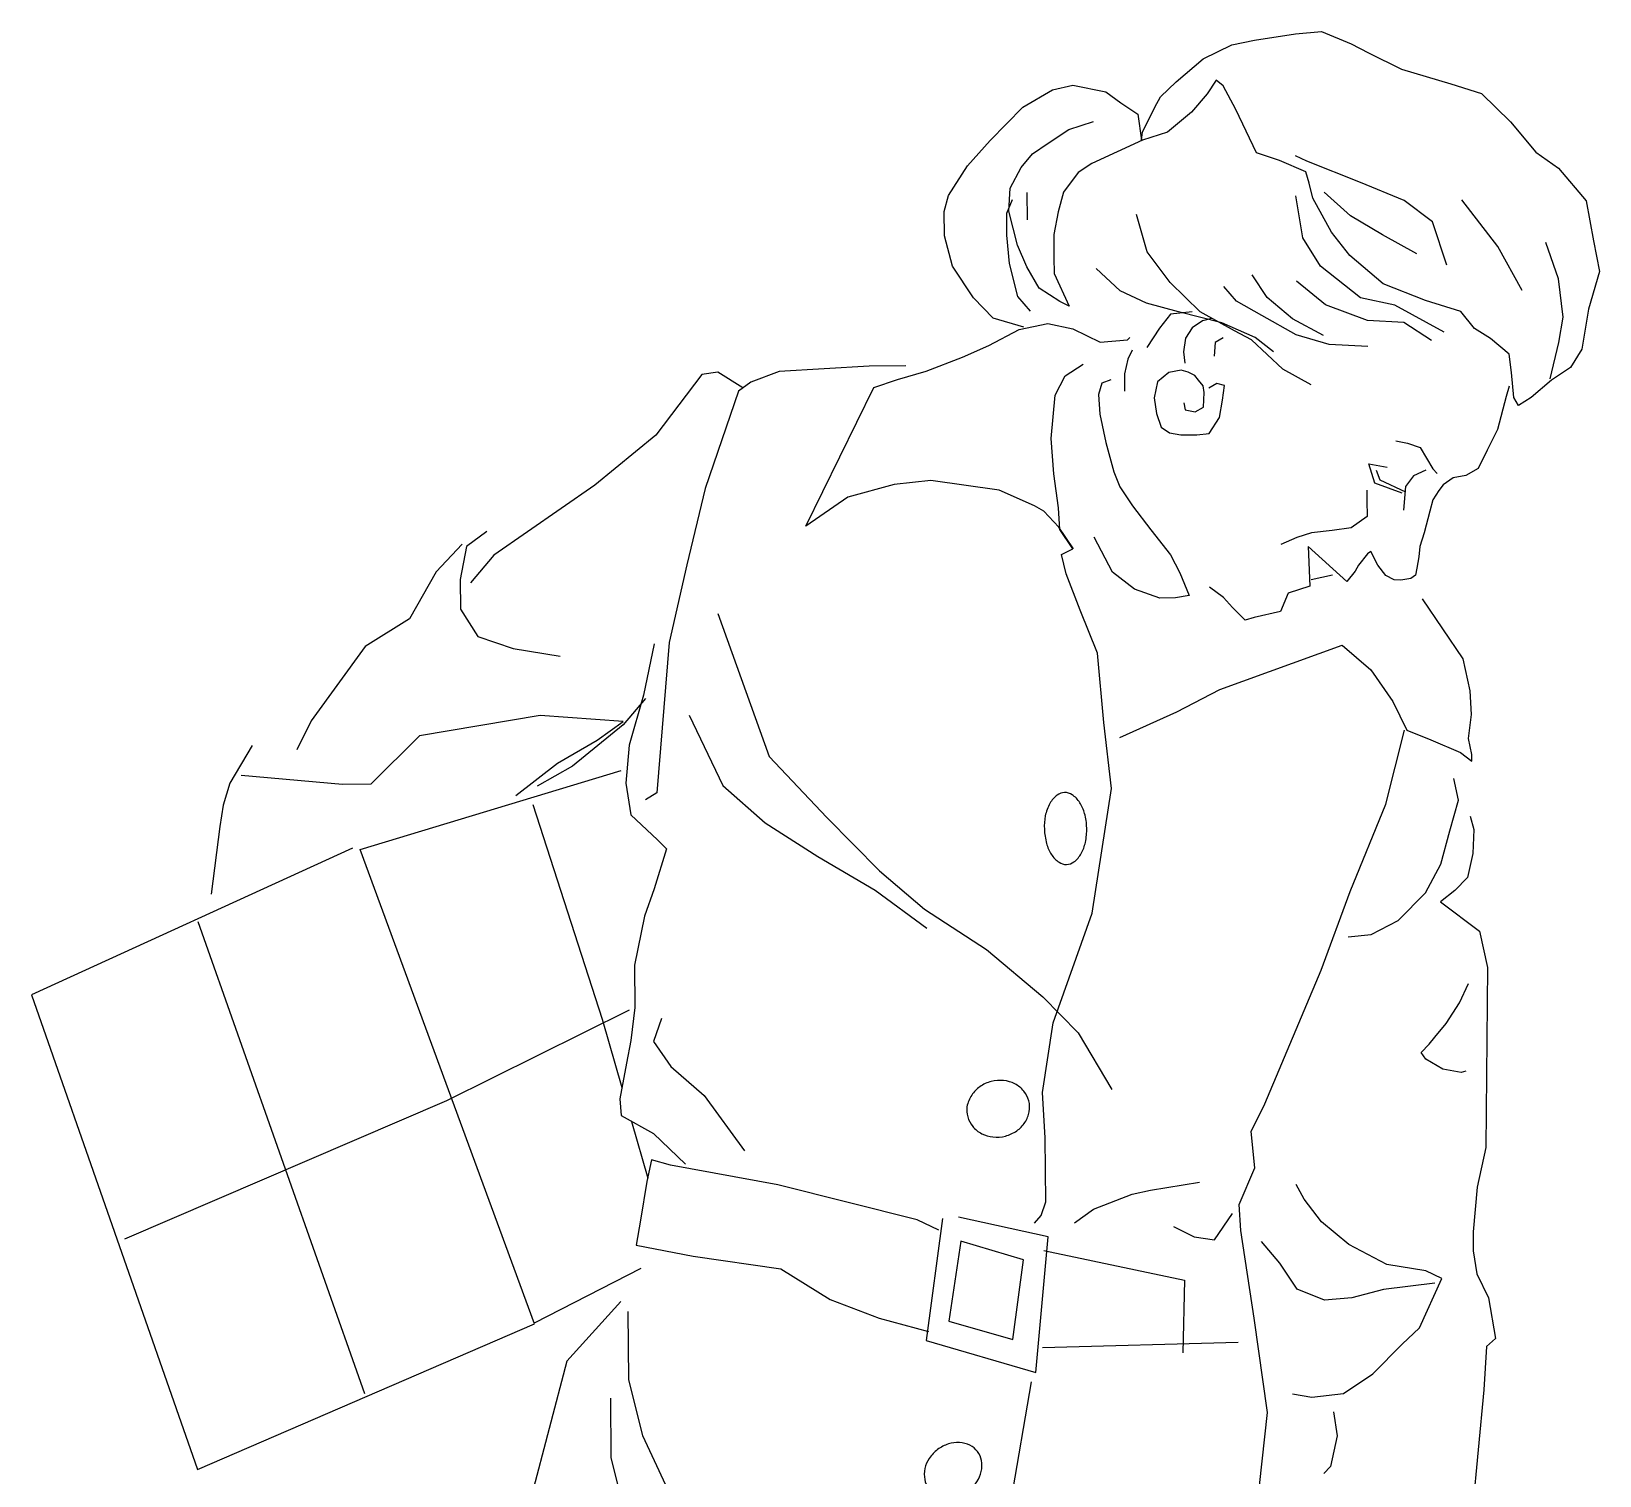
# Model space of a CAD drawing. Extents: x 15.44 to 16.41, y -2.69 to -0.98.
# Drawn here: x 15.439 to 16.24, y -1.717 to -0.979 of the extents above; entities that cross this region are included whole.
import ezdxf

# ---------------------------------------------------------------- set-up
doc = ezdxf.new("R2010")
doc.units = 0
doc.header["$LTSCALE"] = 100
doc.header["$MEASUREMENT"] = 0
doc.layers.add('P-PESSOA', color=2, linetype='CONTINUOUS')

msp = doc.modelspace()

# ---------------------------------------------------------------- linework, layer by layer
at = {"layer": 'P-PESSOA'}
for p, q in [((16.05222, -0.98619), (16.06383, -0.98375)), ((16.06383, -0.98375), (16.08473, -0.98056)), ((16.08473, -0.98056), (16.09801, -0.97927)), ((16.09801, -0.97927), (16.11319, -0.9856)), ((16.03767, -0.9933), (16.05222, -0.98619)), ((16.11319, -0.9856), (16.12204, -0.99017)), ((16.12204, -0.99017), (16.1389, -0.99865)), ((16.02383, -1.00506), (16.03767, -0.9933)), ((16.1389, -0.99865), (16.16406, -1.00605)), ((15.94553, -1.01794), (15.96057, -1.00915)), ((15.96057, -1.00915), (15.97101, -1.00673)), ((15.97101, -1.00673), (15.98782, -1.01006)), ((16.01576, -1.01262), (16.02383, -1.00506)), ((16.04425, -1.0042), (16.03967, -1.01123)), ((16.04777, -1.00716), (16.04425, -1.0042)), ((16.0542, -1.01923), (16.04777, -1.00716)), ((16.16406, -1.00605), (16.17972, -1.01106)), ((15.98782, -1.01006), (15.99552, -1.0158)), ((15.99552, -1.0158), (16.00421, -1.02153)), ((16.01298, -1.01796), (16.01576, -1.01262)), ((16.03967, -1.01123), (16.03162, -1.02061)), ((16.17972, -1.01106), (16.19448, -1.02554)), ((15.92875, -1.03504), (15.94553, -1.01794)), ((16.00421, -1.02153), (16.00617, -1.0348)), ((16.00663, -1.03081), (16.01298, -1.01796)), ((16.03162, -1.02061), (16.01942, -1.03069)), ((16.06488, -1.04122), (16.0542, -1.01923)), ((15.9585, -1.03642), (15.9689, -1.02934)), ((15.9689, -1.02934), (15.98165, -1.02524)), ((16.00617, -1.0348), (16.00663, -1.03081)), ((16.01942, -1.03069), (16.00666, -1.0348)), ((16.19448, -1.02554), (16.20742, -1.04103)), ((15.91724, -1.04795), (15.92875, -1.03504)), ((15.95041, -1.04182), (15.9585, -1.03642)), ((16.00666, -1.0348), (15.98069, -1.04668)), ((16.20742, -1.04103), (16.21913, -1.04906)), ((15.90758, -1.06316), (15.91724, -1.04795)), ((15.93895, -1.05937), (15.94466, -1.04885)), ((15.94466, -1.04885), (15.95041, -1.04182)), ((15.98069, -1.04668), (15.97376, -1.0514)), ((16.07654, -1.04527), (16.06488, -1.04122)), ((16.09006, -1.05095), (16.07654, -1.04527)), ((16.0905, -1.04563), (16.08466, -1.04286)), ((16.11802, -1.0565), (16.0905, -1.04563)), ((16.21913, -1.04906), (16.23325, -1.06587)), ((15.97376, -1.0514), (15.96621, -1.06144)), ((16.09177, -1.05675), (16.09006, -1.05095)), ((16.09367, -1.06438), (16.09177, -1.05675)), ((16.1402, -1.06559), (16.11802, -1.0565)), ((15.90533, -1.07132), (15.90758, -1.06316)), ((15.93724, -1.07218), (15.94017, -1.06517)), ((15.93839, -1.071), (15.93895, -1.05937)), ((15.94761, -1.06161), (15.94774, -1.07557)), ((15.96621, -1.06144), (15.96348, -1.07143)), ((16.08855, -1.08469), (16.08486, -1.0633)), ((16.10314, -1.08173), (16.09367, -1.06438)), ((16.11287, -1.0735), (16.09946, -1.06133)), ((15.90545, -1.08361), (15.90533, -1.07132)), ((15.93735, -1.08331), (15.93724, -1.07218)), ((15.94271, -1.08841), (15.93839, -1.071)), ((15.96348, -1.07143), (15.96127, -1.08308)), ((16.00904, -1.09193), (16.00354, -1.07271)), ((16.15476, -1.07659), (16.1402, -1.06559)), ((16.18811, -1.08906), (16.16977, -1.06531)), ((16.23325, -1.06587), (16.23693, -1.08627)), ((16.12924, -1.08314), (16.11287, -1.0735)), ((16.16195, -1.09861), (16.15476, -1.07659)), ((15.90959, -1.09919), (15.90545, -1.08361)), ((15.93865, -1.09775), (15.93735, -1.08331)), ((15.94747, -1.09949), (15.94271, -1.08841)), ((15.96127, -1.08308), (15.96138, -1.09471)), ((16.09749, -1.09923), (16.08855, -1.08469)), ((16.11256, -1.09377), (16.10314, -1.08173)), ((16.14678, -1.09294), (16.12924, -1.08314)), ((16.20045, -1.11154), (16.18811, -1.08906)), ((16.219, -1.10555), (16.21251, -1.087)), ((16.23693, -1.08627), (16.24007, -1.10186)), ((15.96138, -1.09471), (15.96146, -1.10285)), ((16.02081, -1.10744), (16.00904, -1.09193)), ((16.12948, -1.10823), (16.11256, -1.09377)), ((15.92021, -1.11537), (15.90959, -1.09919)), ((15.94296, -1.11466), (15.93865, -1.09775)), ((15.95389, -1.1104), (15.94747, -1.09949)), ((15.96146, -1.10285), (15.96909, -1.11956)), ((15.99527, -1.11183), (15.98287, -1.10032)), ((16.07023, -1.11511), (16.06264, -1.10355)), ((16.11792, -1.11532), (16.09749, -1.09923)), ((16.24007, -1.10186), (16.23444, -1.12118)), ((15.96442, -1.11728), (15.95389, -1.1104)), ((16.00862, -1.11802), (15.99527, -1.11183)), ((16.03608, -1.12241), (16.02081, -1.10744)), ((16.05463, -1.11708), (16.04808, -1.1095)), ((16.10001, -1.11898), (16.08527, -1.10682)), ((16.15116, -1.11666), (16.12948, -1.10823)), ((16.22152, -1.12529), (16.219, -1.10555)), ((15.93028, -1.12574), (15.92021, -1.11537)), ((15.94935, -1.12207), (15.94296, -1.11466)), ((15.96909, -1.11956), (15.96442, -1.11728)), ((16.02495, -1.12251), (16.00862, -1.11802)), ((16.0675, -1.12444), (16.05463, -1.11708)), ((16.08313, -1.12611), (16.07023, -1.11511)), ((16.12152, -1.12691), (16.10001, -1.11898)), ((16.1354, -1.11914), (16.11792, -1.11532)), ((16.16061, -1.13285), (16.1354, -1.11914)), ((16.16915, -1.1223), (16.15116, -1.11666)), ((16.23444, -1.12118), (16.23097, -1.14149)), ((15.94594, -1.13024), (15.93028, -1.12574)), ((15.94362, -1.13143), (15.95821, -1.12847)), ((15.95821, -1.12847), (15.97103, -1.13117)), ((16.02097, -1.12372), (16.01522, -1.13075)), ((16.03192, -1.12245), (16.02097, -1.12372)), ((16.0471, -1.12812), (16.02495, -1.12251)), ((16.03728, -1.12705), (16.032, -1.13059)), ((16.05361, -1.13221), (16.03608, -1.12241)), ((16.04192, -1.12584), (16.03728, -1.12705)), ((16.06411, -1.1356), (16.0471, -1.12812)), ((16.08503, -1.13424), (16.0675, -1.12444)), ((16.09899, -1.1346), (16.08313, -1.12611)), ((16.14013, -1.1279), (16.12152, -1.12691)), ((16.15418, -1.13707), (16.14013, -1.1279)), ((16.17621, -1.13104), (16.16915, -1.1223)), ((16.21931, -1.13811), (16.22152, -1.12529)), ((15.92808, -1.13972), (15.94362, -1.13143)), ((15.97103, -1.13117), (15.98505, -1.13801)), ((15.98505, -1.13801), (15.999, -1.13672)), ((15.999, -1.13672), (16.00015, -1.13554)), ((16.01522, -1.13075), (16.00884, -1.14078)), ((16.02856, -1.13594), (16.02747, -1.14293)), ((16.032, -1.13059), (16.02856, -1.13594)), ((16.04783, -1.13575), (16.0437, -1.13812)), ((16.0623, -1.13678), (16.05361, -1.13221)), ((16.07822, -1.15175), (16.0623, -1.13678)), ((16.07349, -1.14299), (16.06411, -1.1356)), ((16.10186, -1.13923), (16.08503, -1.13424)), ((16.1844, -1.13612), (16.17621, -1.13104)), ((16.19378, -1.14417), (16.1844, -1.13612)), ((15.91468, -1.14566), (15.92808, -1.13972)), ((16.00137, -1.14201), (15.99909, -1.14669)), ((16.02747, -1.14293), (16.02819, -1.14873)), ((16.0437, -1.13812), (16.04327, -1.1451)), ((16.12164, -1.1402), (16.10186, -1.13923)), ((16.19504, -1.15346), (16.19378, -1.14417)), ((16.21484, -1.15676), (16.21931, -1.13811)), ((16.23097, -1.14149), (16.22525, -1.15085)), ((15.78965, -1.15333), (15.78152, -1.15457)), ((15.80252, -1.16135), (15.78965, -1.15333)), ((15.82105, -1.15303), (15.80664, -1.15832)), ((15.86704, -1.15027), (15.82105, -1.15303)), ((15.88565, -1.15009), (15.86704, -1.15027)), ((15.88156, -1.15711), (15.89614, -1.15282)), ((15.89614, -1.15282), (15.91468, -1.14566)), ((15.96711, -1.15513), (15.97635, -1.14923)), ((15.99909, -1.14669), (15.99733, -1.15418)), ((16.02639, -1.15224), (16.02009, -1.15346)), ((16.02989, -1.15337), (16.02639, -1.15224)), ((16.09275, -1.15975), (16.07822, -1.15175)), ((16.22525, -1.15085), (16.21551, -1.15742)), ((15.78152, -1.15457), (15.75806, -1.18553)), ((15.80664, -1.15832), (15.80021, -1.16303)), ((15.83459, -1.23199), (15.86947, -1.16121)), ((15.86947, -1.16121), (15.88156, -1.15711)), ((15.96205, -1.16498), (15.96711, -1.15513)), ((15.98575, -1.15894), (15.98414, -1.16477)), ((15.99039, -1.15723), (15.98575, -1.15894)), ((15.99733, -1.15418), (15.99742, -1.16298)), ((16.01432, -1.15817), (16.01257, -1.16633)), ((16.02009, -1.15346), (16.01432, -1.15817)), ((16.0334, -1.155), (16.02989, -1.15337)), ((16.03524, -1.15731), (16.0334, -1.155)), ((16.0376, -1.16027), (16.03524, -1.15731)), ((16.03813, -1.16376), (16.0376, -1.16027)), ((16.04457, -1.15905), (16.04043, -1.16141)), ((16.04856, -1.16017), (16.04457, -1.15905)), ((16.04747, -1.16766), (16.04856, -1.16017)), ((16.19394, -1.16045), (16.19233, -1.16578)), ((16.19632, -1.16624), (16.19504, -1.15346)), ((16.21551, -1.15742), (16.20513, -1.16616)), ((15.80021, -1.16303), (15.78324, -1.21271)), ((15.95993, -1.1871), (15.96205, -1.16498)), ((15.98414, -1.16477), (15.98474, -1.17473)), ((16.01257, -1.16633), (16.01381, -1.17446)), ((16.02771, -1.16901), (16.02841, -1.17249)), ((16.0377, -1.17124), (16.03813, -1.16376)), ((16.04589, -1.17648), (16.04747, -1.16766)), ((16.19233, -1.16578), (16.18784, -1.1826)), ((16.19869, -1.17037), (16.19632, -1.16624)), ((16.20513, -1.16616), (16.19869, -1.17037)), ((15.98474, -1.17473), (15.98787, -1.18916)), ((16.01381, -1.17446), (16.0162, -1.18141)), ((16.02841, -1.17249), (16.03357, -1.1736)), ((16.03357, -1.1736), (16.0377, -1.17124)), ((16.04066, -1.18467), (16.04589, -1.17648)), ((16.0162, -1.18141), (16.02038, -1.1842)), ((16.02038, -1.1842), (16.02621, -1.1853)), ((16.02621, -1.1853), (16.03435, -1.18523)), ((16.03435, -1.18523), (16.04066, -1.18467)), ((16.18784, -1.1826), (16.18262, -1.19312)), ((15.75806, -1.18553), (15.7269, -1.21092)), ((15.96127, -1.20519), (15.95993, -1.1871)), ((15.98787, -1.18916), (15.992, -1.20424)), ((16.13606, -1.18841), (16.14188, -1.18952)), ((16.14188, -1.18952), (16.14838, -1.19178)), ((16.14838, -1.19178), (16.1548, -1.20269)), ((16.18262, -1.19312), (16.17806, -1.20247)), ((16.12221, -1.20017), (16.13153, -1.20175)), ((16.1253, -1.20995), (16.12221, -1.20017)), ((15.8985, -1.20862), (15.87975, -1.21062)), ((15.93344, -1.2136), (15.8985, -1.20862)), ((15.96376, -1.22262), (15.96127, -1.20519)), ((15.992, -1.20424), (15.99506, -1.21185)), ((16.12594, -1.20327), (16.12786, -1.20828)), ((16.12786, -1.20828), (16.14096, -1.21445)), ((16.14503, -1.20627), (16.14093, -1.21163)), ((16.15132, -1.20339), (16.14503, -1.20627)), ((16.1548, -1.20269), (16.15715, -1.20499)), ((16.16531, -1.20724), (16.16019, -1.21078)), ((16.17178, -1.20601), (16.16531, -1.20724)), ((16.17806, -1.20247), (16.17178, -1.20601)), ((15.7269, -1.21092), (15.6754, -1.24679)), ((15.78324, -1.21271), (15.77381, -1.25167)), ((15.85605, -1.21716), (15.83459, -1.23199)), ((15.87975, -1.21062), (15.85605, -1.21716)), ((15.95146, -1.22157), (15.93344, -1.2136)), ((15.99506, -1.21185), (16.00147, -1.22159)), ((16.12118, -1.21347), (16.12123, -1.21879)), ((16.1393, -1.21513), (16.1253, -1.20995)), ((16.14093, -1.21163), (16.13988, -1.22376)), ((16.1579, -1.21379), (16.15495, -1.21847)), ((16.16019, -1.21078), (16.1579, -1.21379)), ((15.95614, -1.22435), (15.95146, -1.22157)), ((15.96385, -1.23242), (15.95614, -1.22435)), ((15.96436, -1.23358), (15.96376, -1.22262)), ((16.00147, -1.22159), (16.01089, -1.2338)), ((16.12123, -1.21879), (16.1213, -1.22693)), ((16.15334, -1.2243), (16.15046, -1.23529)), ((16.15495, -1.21847), (16.15334, -1.2243)), ((15.97144, -1.24348), (15.96385, -1.23242)), ((16.11322, -1.23282), (16.10343, -1.23408)), ((16.1213, -1.22693), (16.11322, -1.23282)), ((15.65907, -1.24113), (15.64591, -1.25522)), ((15.6718, -1.2347), (15.6614, -1.24228)), ((15.97094, -1.24348), (15.96436, -1.23358)), ((15.99132, -1.25542), (15.98185, -1.23756)), ((16.01089, -1.2338), (16.02098, -1.24649)), ((16.08535, -1.23774), (16.07725, -1.24131)), ((16.09297, -1.23534), (16.08535, -1.23774)), ((16.10343, -1.23408), (16.09297, -1.23534)), ((16.15046, -1.23529), (16.1482, -1.24229)), ((15.6614, -1.24228), (15.65808, -1.25925)), ((15.6754, -1.24679), (15.66341, -1.26086)), ((15.96515, -1.24636), (15.97094, -1.24348)), ((15.96757, -1.25631), (15.96515, -1.24636)), ((16.02098, -1.24649), (16.02572, -1.25575)), ((16.09121, -1.24234), (16.09207, -1.2626)), ((16.11092, -1.26025), (16.09121, -1.24234)), ((16.12149, -1.24604), (16.11689, -1.25189)), ((16.1233, -1.24486), (16.12149, -1.24604)), ((16.12686, -1.2518), (16.1233, -1.24486)), ((16.14775, -1.24761), (16.14664, -1.25344)), ((16.1482, -1.24229), (16.14775, -1.24761)), ((15.64591, -1.25522), (15.63218, -1.27927)), ((15.77381, -1.25167), (15.76488, -1.2913)), ((15.97473, -1.27485), (15.96757, -1.25631)), ((16.00254, -1.26411), (15.99132, -1.25542)), ((16.02572, -1.25575), (16.03048, -1.26734)), ((16.09282, -1.25917), (16.10358, -1.25683)), ((16.11526, -1.2549), (16.11092, -1.26025)), ((16.11689, -1.25189), (16.11526, -1.2549)), ((16.1309, -1.25708), (16.12686, -1.2518)), ((16.13507, -1.25936), (16.1309, -1.25708)), ((16.14601, -1.25693), (16.1437, -1.25862)), ((16.14664, -1.25344), (16.14601, -1.25693)), ((15.65808, -1.25925), (15.65822, -1.27437)), ((16.01537, -1.26864), (16.00254, -1.26411)), ((16.04793, -1.26833), (16.0409, -1.26308)), ((16.09207, -1.2626), (16.08097, -1.26619)), ((16.13862, -1.2595), (16.13507, -1.25936)), ((16.1437, -1.25862), (16.13862, -1.2595)), ((16.02351, -1.26857), (16.01537, -1.26864)), ((16.03048, -1.26734), (16.02351, -1.26857)), ((16.05263, -1.27344), (16.04793, -1.26833)), ((16.05901, -1.27986), (16.05263, -1.27344)), ((16.08097, -1.26619), (16.07708, -1.27553)), ((16.17034, -1.29973), (16.14962, -1.26903)), ((15.63218, -1.27927), (15.60956, -1.29344)), ((15.65822, -1.27437), (15.66716, -1.28824)), ((15.78966, -1.27661), (15.81594, -1.34963)), ((15.98357, -1.29686), (15.97473, -1.27485)), ((16.06365, -1.27865), (16.05901, -1.27986)), ((16.07708, -1.27553), (16.06365, -1.27865)), ((15.66716, -1.28824), (15.68516, -1.29438)), ((15.60956, -1.29344), (15.58201, -1.33142)), ((15.68516, -1.29438), (15.70912, -1.29831)), ((15.75724, -1.29204), (15.75168, -1.31817)), ((15.76488, -1.2913), (15.75863, -1.36812)), ((15.9869, -1.33222), (15.98357, -1.29686)), ((16.04605, -1.31537), (16.10864, -1.29268)), ((16.10864, -1.29268), (16.12321, -1.30533)), ((16.12321, -1.30533), (16.1345, -1.32151)), ((16.17399, -1.31598), (16.17034, -1.29973)), ((15.75286, -1.31999), (15.74136, -1.33339)), ((15.75168, -1.31817), (15.74445, -1.34383)), ((16.02406, -1.32671), (16.04605, -1.31537)), ((16.1345, -1.32151), (16.14162, -1.33606)), ((16.1746, -1.3281), (16.17399, -1.31598)), ((15.69894, -1.32864), (15.6374, -1.33903)), ((15.74134, -1.33173), (15.69894, -1.32864)), ((15.77504, -1.32842), (15.79232, -1.36431)), ((15.99511, -1.33978), (16.02406, -1.32671)), ((16.17306, -1.34041), (16.1746, -1.3281)), ((15.58201, -1.33142), (15.57467, -1.34611)), ((15.74136, -1.33339), (15.71547, -1.35457)), ((15.72814, -1.34116), (15.74134, -1.33173)), ((15.99071, -1.36591), (15.9869, -1.33222)), ((16.13084, -1.37388), (16.14045, -1.33607)), ((16.14162, -1.33606), (16.15379, -1.34109)), ((15.55189, -1.344), (15.54044, -1.36322)), ((15.6374, -1.33903), (15.61255, -1.36369)), ((15.70782, -1.35298), (15.72814, -1.34116)), ((15.74445, -1.34383), (15.7428, -1.36312)), ((16.15379, -1.34109), (16.16897, -1.34743)), ((16.1748, -1.34854), (16.17306, -1.34041)), ((15.68654, -1.36947), (15.70782, -1.35298)), ((15.81594, -1.34963), (15.84531, -1.38075)), ((16.16897, -1.34743), (16.17483, -1.35202)), ((16.17483, -1.35202), (16.1748, -1.34854)), ((15.5981, -1.36383), (15.54622, -1.35917)), ((15.60705, -1.39697), (15.74041, -1.35666)), ((15.71547, -1.35457), (15.69746, -1.36471)), ((16.16804, -1.37186), (16.16561, -1.36075)), ((15.54044, -1.36322), (15.53706, -1.37438)), ((15.61255, -1.36369), (15.5981, -1.36383)), ((15.7428, -1.36312), (15.74528, -1.37937)), ((15.75863, -1.36812), (15.75285, -1.37166)), ((15.79232, -1.36431), (15.81394, -1.38337)), ((15.98085, -1.42947), (15.99071, -1.36591)), ((15.53706, -1.37438), (15.53534, -1.38536)), ((15.69522, -1.37404), (15.73066, -1.48368)), ((16.11266, -1.41841), (16.13084, -1.37388)), ((16.16354, -1.38752), (16.16804, -1.37186)), ((15.53534, -1.38536), (15.53101, -1.41979)), ((15.74528, -1.37937), (15.75886, -1.39204)), ((15.81394, -1.38337), (15.84085, -1.40056)), ((15.84531, -1.38075), (15.87232, -1.4079)), ((16.17393, -1.37994), (16.17583, -1.3869)), ((15.75886, -1.39204), (15.76356, -1.39664)), ((16.15905, -1.40451), (16.16354, -1.38752)), ((16.17583, -1.3869), (16.17528, -1.39904)), ((15.60306, -1.39635), (15.43913, -1.47134)), ((15.69609, -1.63919), (15.60705, -1.39697)), ((15.76356, -1.39664), (15.75727, -1.41714)), ((15.84085, -1.40056), (15.87009, -1.41773)), ((16.17528, -1.39904), (16.17257, -1.41136)), ((15.87232, -1.4079), (15.89527, -1.42746)), ((16.15105, -1.41921), (16.15905, -1.40451)), ((15.75727, -1.41714), (15.75226, -1.43114)), ((16.17257, -1.41136), (16.16615, -1.4179)), ((15.87009, -1.41773), (15.89652, -1.43725)), ((16.09792, -1.45859), (16.11266, -1.41841)), ((16.13723, -1.43329), (16.15105, -1.41921)), ((16.16615, -1.4179), (16.15873, -1.42378)), ((16.15873, -1.42378), (16.17865, -1.43871)), ((15.75226, -1.43114), (15.74718, -1.45611)), ((15.89527, -1.42746), (15.92687, -1.44809)), ((15.96095, -1.48548), (15.98085, -1.42947)), ((16.12334, -1.4404), (16.13723, -1.43329)), ((15.52417, -1.43381), (15.6092, -1.67491)), ((16.11172, -1.44168), (16.12334, -1.4404)), ((16.17865, -1.43871), (16.18281, -1.45728)), ((15.92687, -1.44809), (15.95567, -1.47224)), ((15.74718, -1.45611), (15.74738, -1.47771)), ((16.18281, -1.45728), (16.18202, -1.54917)), ((16.069, -1.52698), (16.09792, -1.45859)), ((16.16853, -1.47536), (16.17309, -1.46552)), ((15.43913, -1.47134), (15.52401, -1.7136)), ((15.95567, -1.47224), (15.97379, -1.49067)), ((15.65131, -1.52514), (15.74457, -1.4789)), ((15.74738, -1.47771), (15.74522, -1.49451)), ((16.16165, -1.48589), (16.16853, -1.47536)), ((15.73066, -1.48368), (15.74072, -1.51864)), ((15.76089, -1.4834), (15.75685, -1.49506)), ((15.95547, -1.52108), (15.96095, -1.48548)), ((16.1559, -1.49293), (16.16165, -1.48589)), ((15.74522, -1.49451), (15.743, -1.50616)), ((15.75685, -1.49506), (15.76578, -1.50777)), ((15.97379, -1.49067), (15.99101, -1.51958)), ((16.149, -1.50063), (16.15295, -1.49644)), ((16.15295, -1.49644), (16.1559, -1.49293)), ((16.15136, -1.5041), (16.149, -1.50063)), ((16.16004, -1.50917), (16.15136, -1.5041)), ((15.743, -1.50616), (15.73968, -1.5243)), ((15.76578, -1.50777), (15.7827, -1.52273)), ((16.16937, -1.51091), (16.16004, -1.50917)), ((16.17168, -1.51022), (16.16937, -1.51091)), ((15.95686, -1.54433), (15.95547, -1.52108)), ((15.48683, -1.59583), (15.65131, -1.52514)), ((15.73968, -1.5243), (15.74043, -1.53293)), ((15.7827, -1.52273), (15.8034, -1.55094)), ((16.06216, -1.541), (16.069, -1.52698)), ((15.74043, -1.53293), (15.7568, -1.54208)), ((15.74568, -1.53587), (15.75403, -1.56487)), ((15.7568, -1.54208), (15.77323, -1.55771)), ((15.95717, -1.57689), (15.95686, -1.54433)), ((16.064, -1.55959), (16.06216, -1.541)), ((16.18202, -1.54917), (16.17757, -1.56948)), ((15.75577, -1.55555), (15.75354, -1.56654)), ((15.76559, -1.55828), (15.75577, -1.55555)), ((15.82035, -1.56823), (15.76559, -1.55828)), ((16.05603, -1.57828), (16.064, -1.55959)), ((15.75354, -1.56654), (15.75024, -1.58634)), ((15.89146, -1.58616), (15.82035, -1.56823)), ((16.01061, -1.57107), (16.03566, -1.56684)), ((16.08924, -1.57563), (16.08501, -1.56803)), ((16.17757, -1.56948), (16.17546, -1.59226)), ((15.95491, -1.58389), (15.95717, -1.57689)), ((15.98162, -1.58065), (16.00132, -1.57298)), ((16.00132, -1.57298), (16.01061, -1.57107)), ((16.09799, -1.58718), (16.08924, -1.57563)), ((15.90442, -1.58554), (15.8962, -1.64775)), ((15.9585, -1.59482), (15.91255, -1.58479)), ((15.95146, -1.58791), (15.95491, -1.58389)), ((15.97189, -1.58772), (15.98162, -1.58065)), ((16.04341, -1.59634), (16.05259, -1.58296)), ((16.05682, -1.59156), (16.05603, -1.57828)), ((15.75024, -1.58634), (15.74804, -1.59915)), ((15.90264, -1.59137), (15.89146, -1.58616)), ((16.02241, -1.58956), (16.03293, -1.59478)), ((16.06356, -1.63635), (16.05682, -1.59156)), ((16.11205, -1.59868), (16.09799, -1.58718)), ((16.17546, -1.59226), (16.17555, -1.60206)), ((15.74804, -1.59915), (15.77717, -1.60469)), ((15.91383, -1.59708), (15.90774, -1.63784)), ((15.94582, -1.60657), (15.91383, -1.59708)), ((15.95218, -1.66416), (15.9585, -1.59482)), ((15.95624, -1.60182), (16.02799, -1.61692)), ((16.03293, -1.59478), (16.04341, -1.59634)), ((16.07676, -1.60832), (16.06735, -1.59728)), ((16.13142, -1.60896), (16.11205, -1.59868)), ((15.77717, -1.60469), (15.82192, -1.61124)), ((15.94039, -1.64733), (15.94582, -1.60657)), ((16.08552, -1.62153), (16.07676, -1.60832)), ((16.15122, -1.61226), (16.13142, -1.60896)), ((16.17555, -1.60206), (16.17732, -1.61367)), ((15.69608, -1.63869), (15.75048, -1.61076)), ((15.82192, -1.61124), (15.84716, -1.62679)), ((16.02799, -1.61692), (16.02718, -1.65415)), ((16.14801, -1.64137), (16.1594, -1.61617)), ((16.1594, -1.61617), (16.15122, -1.61226)), ((16.17732, -1.61367), (16.18325, -1.62591)), ((16.09953, -1.62721), (16.08552, -1.62153)), ((16.12972, -1.62177), (16.11347, -1.62591)), ((16.15594, -1.61853), (16.12972, -1.62177)), ((15.74017, -1.6278), (15.71255, -1.6583)), ((15.74371, -1.63292), (15.74404, -1.66781)), ((15.84716, -1.62679), (15.87217, -1.63635)), ((16.11347, -1.62591), (16.09953, -1.62721)), ((16.18325, -1.62591), (16.18694, -1.64681)), ((15.52401, -1.7136), (15.69609, -1.63919)), ((15.87217, -1.63635), (15.89732, -1.64309)), ((15.90774, -1.63784), (15.94039, -1.64733)), ((16.0705, -1.68447), (16.06356, -1.63635)), ((16.13928, -1.64959), (16.14801, -1.64137)), ((15.8962, -1.64775), (15.95218, -1.66416)), ((15.95555, -1.65134), (16.05554, -1.64856)), ((16.12431, -1.66485), (16.13928, -1.64959)), ((16.18694, -1.64681), (16.18233, -1.65084)), ((16.18233, -1.65084), (16.18088, -1.67295)), ((15.71255, -1.6583), (15.6946, -1.72709)), ((16.10929, -1.6748), (16.12431, -1.66485)), ((15.74404, -1.66781), (15.75129, -1.69631)), ((15.93951, -1.72941), (15.9499, -1.66884)), ((16.18088, -1.67295), (16.17395, -1.74762)), ((15.73483, -1.6772), (15.73512, -1.70743)), ((16.08321, -1.67504), (16.09302, -1.67678)), ((16.09302, -1.67678), (16.10929, -1.6748)), ((16.063, -1.7515), (16.0705, -1.68447)), ((16.10423, -1.68415), (16.106, -1.69643)), ((15.75129, -1.69631), (15.78572, -1.77042)), ((16.106, -1.69643), (16.10266, -1.71208)), ((15.73512, -1.70743), (15.74238, -1.7371)), ((16.10266, -1.71208), (16.09921, -1.7156))]:
    msp.add_line(p, q, dxfattribs=at)
for points in [[(15.96681, -1.36796, 0.154523), (15.96305, -1.36926, 0.106798), (15.95932, -1.37355, 0.073342), (15.95694, -1.37989, 0.073719), (15.95651, -1.38661, 0.059854), (15.9576, -1.39395, 0.073342), (15.96003, -1.3995, 0.106798), (15.964, -1.40357, 0.154523), (15.96782, -1.40467, 0.154523), (15.97158, -1.40336, 0.106798), (15.97531, -1.39908, 0.073342), (15.97744, -1.3934, 0.059854), (15.97812, -1.38602, 0.059854), (15.97703, -1.37868, 0.073342), (15.97459, -1.37313, 0.106798), (15.97063, -1.36906, 0.154523)], [(15.92933, -1.51552, 0.088766), (15.92357, -1.51817, 0.093917), (15.91937, -1.52247, 0.102256), (15.91697, -1.52839, 0.128415), (15.91736, -1.5335, 0.109051), (15.91988, -1.53844, 0.102256), (15.92449, -1.54215, 0.093917), (15.93025, -1.54385, 0.088766), (15.93658, -1.54336, 0.088766), (15.94234, -1.54071, 0.093917), (15.94655, -1.53642, 0.102256), (15.94876, -1.53093, 0.109051), (15.94855, -1.52538, 0.109051), (15.94603, -1.52044, 0.102256), (15.94142, -1.51673, 0.093917), (15.93566, -1.51503, 0.088766)], [(15.89742, -1.72333, 0.115055), (15.90129, -1.72655, 0.10388), (15.90666, -1.72797, 0.091198), (15.91285, -1.72715, 0.100662), (15.91779, -1.72437, 0.083889), (15.92203, -1.71987, 0.091198), (15.92428, -1.71464, 0.10388), (15.92437, -1.70909, 0.115055), (15.92233, -1.70449, 0.115055), (15.91846, -1.70127, 0.10388), (15.91309, -1.69985, 0.091198), (15.90744, -1.7006, 0.083889), (15.90196, -1.70345, 0.083889), (15.89772, -1.70795, 0.091198), (15.89547, -1.71318, 0.10388), (15.89538, -1.71874, 0.115055)]]:
    msp.add_lwpolyline(points, format="xyb", close=True, dxfattribs=at)

doc.saveas('drawing.dxf')
